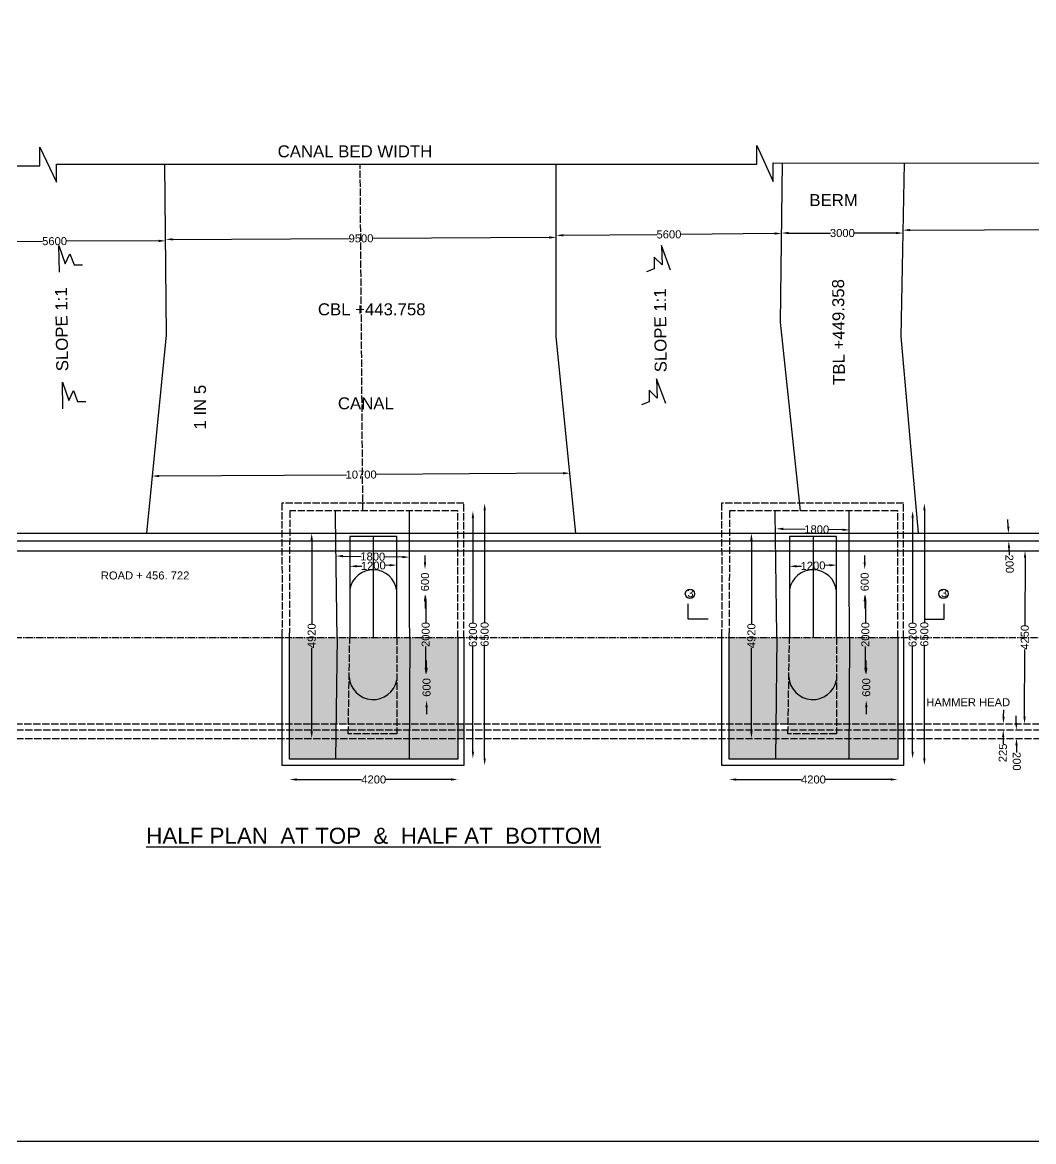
# Model space of a CAD drawing. Header units: millimetres. Extents: x 1522 to 79966, y 2569 to 58520.
# Drawn here: x 27419 to 52698, y 2569 to 30544 of the extents above; entities that cross this region are included whole.
import ezdxf

# ---------------------------------------------------------------- set-up
doc = ezdxf.new("R2010")
doc.units = ezdxf.units.MM
doc.header["$MEASUREMENT"] = 0
doc.linetypes.add('ACAD_ISO02W100', pattern=[15, 12, -3])
doc.linetypes.add('ACAD_ISO10W100', pattern=[18, 12, -3, 0, -3])
for name, color, linetype in [('DIMENSION', 7, 'Continuous'), ('DRAWING', 7, 'Continuous'), ('TEXT', 7, 'Continuous')]:
    doc.layers.add(name, color=color, linetype=linetype)
doc.styles.get("Standard").update_dxf_attribs({"font": 'arial.ttf'})
doc.dimstyles.get("Standard").update_dxf_attribs({"dimtxt": 200, "dimasz": 175, "dimexe": 0.18, "dimexo": 0.0625, "dimgap": 0.09, "dimtad": 0, "dimdec": 0, "dimzin": 0, "dimdsep": 46, "dimtxsty": 'Standard', "dimcen": 0.09, "dimse1": 1, "dimse2": 1, "dimadec": 0, "dimazin": 0, "dimtfac": 1, "dimtdec": 0, "dimtofl": 0, "dimtmove": 0, "dimatfit": 3, "dimfxl": 1, "dimtolj": 1, "dimtzin": 0, "dimarcsym": 0})

# ---------------------------------------------------------------- blocks, each defined once
blk = doc.blocks.new('*D17')
at = {"layer": 'Defpoints', "color": 0, "transparency": 16777216}
for p in [(34097, 12132), (38307, 12132), (34097, 11619)]:
    blk.add_point(p, dxfattribs=at)
at = {"layer": 'DIMENSION', "color": 0, "lineweight": -2, "transparency": 16777216}
for p, q in [((34272, 11619), (35900, 11619)), ((38132, 11619), (36505, 11619))]:
    blk.add_line(p, q, dxfattribs=at)
at = {"layer": 'DIMENSION', "color": 0, "transparency": 16777216}
for points in [[(34272, 11649), (34272, 11590), (34097, 11619)], [(38132, 11649), (38132, 11590), (38307, 11619)]]:
    blk.add_solid(points, dxfattribs=at)
at = {"layer": 'DIMENSION', "color": 0, "transparency": 16777216, "insert": (36202, 11619), "char_height": 200, "attachment_point": 5}
blk.add_mtext('\\A1;4200', dxfattribs=at)
blk = doc.blocks.new('*D18')
at = {"layer": 'Defpoints', "color": 0, "transparency": 16777216}
for p in [(38451, 18334), (38451, 12143), (38681, 12143)]:
    blk.add_point(p, dxfattribs=at)
at = {"layer": 'DIMENSION', "color": 0, "lineweight": -2, "transparency": 16777216}
for p, q in [((38681, 18159), (38681, 15538)), ((38681, 12318), (38681, 14940))]:
    blk.add_line(p, q, dxfattribs=at)
at = {"layer": 'DIMENSION', "color": 0, "transparency": 16777216}
for points in [[(38652, 18159), (38710, 18159), (38681, 18334)], [(38652, 12318), (38710, 12318), (38681, 12143)]]:
    blk.add_solid(points, dxfattribs=at)
at = {"layer": 'DIMENSION', "color": 0, "transparency": 16777216, "insert": (38681, 15239), "char_height": 200, "attachment_point": 5, "rotation": 90}
blk.add_mtext('\\A1;6200', dxfattribs=at)
blk = doc.blocks.new('*D19')
at = {"layer": 'Defpoints', "color": 0, "transparency": 16777216}
for p in [(38451, 18524), (38451, 11972), (38975, 11972)]:
    blk.add_point(p, dxfattribs=at)
at = {"layer": 'DIMENSION', "color": 0, "lineweight": -2, "transparency": 16777216}
for p, q in [((38975, 18349), (38975, 15547)), ((38975, 12147), (38975, 14949))]:
    blk.add_line(p, q, dxfattribs=at)
at = {"layer": 'DIMENSION', "color": 0, "transparency": 16777216}
for points in [[(38946, 18349), (39004, 18349), (38975, 18524)], [(38946, 12147), (39004, 12147), (38975, 11972)]]:
    blk.add_solid(points, dxfattribs=at)
at = {"layer": 'DIMENSION', "color": 0, "transparency": 16777216, "insert": (38975, 15248), "char_height": 200, "attachment_point": 5, "rotation": 90}
blk.add_mtext('\\A1;6500', dxfattribs=at)
blk = doc.blocks.new('*D11')
at = {"layer": 'Defpoints', "color": 0, "transparency": 16777216}
for p in [(37535, 14241), (37524, 13599), (37535, 13599)]:
    blk.add_point(p, dxfattribs=at)
at = {"layer": 'DIMENSION', "color": 0, "lineweight": -2, "transparency": 16777216}
for p, q in [((37524, 14416), (37524, 14591)), ((37524, 13424), (37524, 13249))]:
    blk.add_line(p, q, dxfattribs=at)
at = {"layer": 'DIMENSION', "color": 0, "transparency": 16777216}
for points in [[(37494, 14416), (37553, 14416), (37524, 14241)], [(37494, 13424), (37553, 13424), (37524, 13599)]]:
    blk.add_solid(points, dxfattribs=at)
at = {"layer": 'DIMENSION', "color": 0, "transparency": 16777216, "insert": (37524, 13920), "char_height": 200, "attachment_point": 5, "rotation": 90}
blk.add_mtext('\\A1;600', dxfattribs=at)
blk = doc.blocks.new('*D12')
at = {"layer": 'Defpoints', "color": 0, "transparency": 16777216}
for p in [(37501, 16247), (37524, 16247), (37524, 14241)]:
    blk.add_point(p, dxfattribs=at)
at = {"layer": 'DIMENSION', "color": 0, "lineweight": -2, "transparency": 16777216}
for p, q in [((37501, 16072), (37501, 15544)), ((37501, 14416), (37501, 14944))]:
    blk.add_line(p, q, dxfattribs=at)
at = {"layer": 'DIMENSION', "color": 0, "transparency": 16777216}
for points in [[(37472, 16072), (37530, 16072), (37501, 16247)], [(37472, 14416), (37530, 14416), (37501, 14241)]]:
    blk.add_solid(points, dxfattribs=at)
at = {"layer": 'DIMENSION', "color": 0, "transparency": 16777216, "insert": (37501, 15244), "char_height": 200, "attachment_point": 5, "rotation": 90}
blk.add_mtext('\\A1;2000', dxfattribs=at)
blk = doc.blocks.new('*D13')
at = {"layer": 'Defpoints', "color": 0, "transparency": 16777216}
for p in [(37484, 16870), (37501, 16870), (37501, 16247)]:
    blk.add_point(p, dxfattribs=at)
at = {"layer": 'DIMENSION', "color": 0, "lineweight": -2, "transparency": 16777216}
for p, q in [((37484, 17045), (37484, 17220)), ((37484, 16072), (37484, 15897))]:
    blk.add_line(p, q, dxfattribs=at)
at = {"layer": 'DIMENSION', "color": 0, "transparency": 16777216}
for points in [[(37455, 17045), (37513, 17045), (37484, 16870)], [(37455, 16072), (37513, 16072), (37484, 16247)]]:
    blk.add_solid(points, dxfattribs=at)
at = {"layer": 'DIMENSION', "color": 0, "transparency": 16777216, "insert": (37484, 16558), "char_height": 200, "attachment_point": 5, "rotation": 90}
blk.add_mtext('\\A1;600', dxfattribs=at)
blk = doc.blocks.new('*D14')
at = {"layer": 'Defpoints', "color": 0, "transparency": 16777216}
for p in [(35603, 16955), (35603, 16946), (36779, 16989)]:
    blk.add_point(p, dxfattribs=at)
at = {"layer": 'DIMENSION', "color": 0, "lineweight": -2, "transparency": 16777216}
for p, q in [((35778, 16951), (35902, 16955)), ((36604, 16975), (36480, 16971))]:
    blk.add_line(p, q, dxfattribs=at)
at = {"layer": 'DIMENSION', "color": 0, "transparency": 16777216}
for points in [[(35777, 16980), (35779, 16922), (35603, 16946)], [(36603, 17004), (36605, 16946), (36779, 16980)]]:
    blk.add_solid(points, dxfattribs=at)
at = {"layer": 'DIMENSION', "color": 0, "transparency": 16777216, "insert": (36191, 16963), "char_height": 200, "attachment_point": 5, "rotation": 1.6628}
blk.add_mtext('\\A1;1200', dxfattribs=at)
blk = doc.blocks.new('*D15')
at = {"layer": 'Defpoints', "color": 0, "transparency": 16777216}
for p in [(35260, 17205), (35260, 17205), (37096, 17177)]:
    blk.add_point(p, dxfattribs=at)
at = {"layer": 'DIMENSION', "color": 0, "lineweight": -2, "transparency": 16777216}
for p, q in [((35435, 17203), (35889, 17196)), ((36921, 17180), (36467, 17187))]:
    blk.add_line(p, q, dxfattribs=at)
at = {"layer": 'DIMENSION', "color": 0, "transparency": 16777216}
for points in [[(35435, 17232), (35434, 17173), (35260, 17205)], [(36921, 17209), (36920, 17151), (37096, 17177)]]:
    blk.add_solid(points, dxfattribs=at)
at = {"layer": 'DIMENSION', "color": 0, "transparency": 16777216, "insert": (36178, 17191), "char_height": 200, "attachment_point": 5, "rotation": 359.1208}
blk.add_mtext('\\A1;1800', dxfattribs=at)
blk = doc.blocks.new('*D16')
at = {"layer": 'Defpoints', "color": 0, "transparency": 16777216}
for p in [(34835, 17776), (34652, 12648), (34835, 12648)]:
    blk.add_point(p, dxfattribs=at)
at = {"layer": 'DIMENSION', "color": 0, "lineweight": -2, "transparency": 16777216}
for p, q in [((34652, 17601), (34652, 15514)), ((34652, 12823), (34652, 14909))]:
    blk.add_line(p, q, dxfattribs=at)
at = {"layer": 'DIMENSION', "color": 0, "transparency": 16777216}
for points in [[(34622, 17601), (34681, 17601), (34652, 17776)], [(34622, 12823), (34681, 12823), (34652, 12648)]]:
    blk.add_solid(points, dxfattribs=at)
at = {"layer": 'DIMENSION', "color": 0, "transparency": 16777216, "insert": (34652, 15212), "char_height": 200, "attachment_point": 5, "rotation": 90}
blk.add_mtext('\\A1;4920', dxfattribs=at)
blk = doc.blocks.new('*D28')
at = {"layer": 'Defpoints', "color": 0, "transparency": 16777216}
for p in [(45089, 12132), (49299, 12132), (45089, 11619)]:
    blk.add_point(p, dxfattribs=at)
at = {"layer": 'DIMENSION', "color": 0, "lineweight": -2, "transparency": 16777216}
for p, q in [((45264, 11619), (46892, 11619)), ((49124, 11619), (47497, 11619))]:
    blk.add_line(p, q, dxfattribs=at)
at = {"layer": 'DIMENSION', "color": 0, "transparency": 16777216}
for points in [[(45264, 11649), (45264, 11590), (45089, 11619)], [(49124, 11649), (49124, 11590), (49299, 11619)]]:
    blk.add_solid(points, dxfattribs=at)
at = {"layer": 'DIMENSION', "color": 0, "transparency": 16777216, "insert": (47194, 11619), "char_height": 200, "attachment_point": 5}
blk.add_mtext('\\A1;4200', dxfattribs=at)
blk = doc.blocks.new('*D24')
at = {"layer": 'Defpoints', "color": 0, "transparency": 16777216}
for p in [(49443, 18334), (49443, 12143), (49673, 12143)]:
    blk.add_point(p, dxfattribs=at)
at = {"layer": 'DIMENSION', "color": 0, "lineweight": -2, "transparency": 16777216}
for p, q in [((49673, 18159), (49673, 15538)), ((49673, 12318), (49673, 14940))]:
    blk.add_line(p, q, dxfattribs=at)
at = {"layer": 'DIMENSION', "color": 0, "transparency": 16777216}
for points in [[(49644, 18159), (49702, 18159), (49673, 18334)], [(49644, 12318), (49702, 12318), (49673, 12143)]]:
    blk.add_solid(points, dxfattribs=at)
at = {"layer": 'DIMENSION', "color": 0, "transparency": 16777216, "insert": (49673, 15239), "char_height": 200, "attachment_point": 5, "rotation": 90}
blk.add_mtext('\\A1;6200', dxfattribs=at)
blk = doc.blocks.new('*D25')
at = {"layer": 'Defpoints', "color": 0, "transparency": 16777216}
for p in [(49443, 18524), (49443, 11972), (49967, 11972)]:
    blk.add_point(p, dxfattribs=at)
at = {"layer": 'DIMENSION', "color": 0, "lineweight": -2, "transparency": 16777216}
for p, q in [((49967, 18349), (49967, 15547)), ((49967, 12147), (49967, 14949))]:
    blk.add_line(p, q, dxfattribs=at)
at = {"layer": 'DIMENSION', "color": 0, "transparency": 16777216}
for points in [[(49938, 18349), (49996, 18349), (49967, 18524)], [(49938, 12147), (49996, 12147), (49967, 11972)]]:
    blk.add_solid(points, dxfattribs=at)
at = {"layer": 'DIMENSION', "color": 0, "transparency": 16777216, "insert": (49967, 15248), "char_height": 200, "attachment_point": 5, "rotation": 90}
blk.add_mtext('\\A1;6500', dxfattribs=at)
blk = doc.blocks.new('*D20')
at = {"layer": 'Defpoints', "color": 0, "transparency": 16777216}
for p in [(48527, 14241), (48515, 13599), (48527, 13599)]:
    blk.add_point(p, dxfattribs=at)
at = {"layer": 'DIMENSION', "color": 0, "lineweight": -2, "transparency": 16777216}
for p, q in [((48515, 14416), (48515, 14591)), ((48515, 13424), (48515, 13249))]:
    blk.add_line(p, q, dxfattribs=at)
at = {"layer": 'DIMENSION', "color": 0, "transparency": 16777216}
for points in [[(48486, 14416), (48545, 14416), (48515, 14241)], [(48486, 13424), (48545, 13424), (48515, 13599)]]:
    blk.add_solid(points, dxfattribs=at)
at = {"layer": 'DIMENSION', "color": 0, "transparency": 16777216, "insert": (48515, 13920), "char_height": 200, "attachment_point": 5, "rotation": 90}
blk.add_mtext('\\A1;600', dxfattribs=at)
blk = doc.blocks.new('*D21')
at = {"layer": 'Defpoints', "color": 0, "transparency": 16777216}
for p in [(48493, 16247), (48515, 16247), (48515, 14241)]:
    blk.add_point(p, dxfattribs=at)
at = {"layer": 'DIMENSION', "color": 0, "lineweight": -2, "transparency": 16777216}
for p, q in [((48493, 16072), (48493, 15544)), ((48493, 14416), (48493, 14944))]:
    blk.add_line(p, q, dxfattribs=at)
at = {"layer": 'DIMENSION', "color": 0, "transparency": 16777216}
for points in [[(48464, 16072), (48522, 16072), (48493, 16247)], [(48464, 14416), (48522, 14416), (48493, 14241)]]:
    blk.add_solid(points, dxfattribs=at)
at = {"layer": 'DIMENSION', "color": 0, "transparency": 16777216, "insert": (48493, 15244), "char_height": 200, "attachment_point": 5, "rotation": 90}
blk.add_mtext('\\A1;2000', dxfattribs=at)
blk = doc.blocks.new('*D22')
at = {"layer": 'Defpoints', "color": 0, "transparency": 16777216}
for p in [(48476, 16870), (48493, 16870), (48493, 16247)]:
    blk.add_point(p, dxfattribs=at)
at = {"layer": 'DIMENSION', "color": 0, "lineweight": -2, "transparency": 16777216}
for p, q in [((48476, 17045), (48476, 17220)), ((48476, 16072), (48476, 15897))]:
    blk.add_line(p, q, dxfattribs=at)
at = {"layer": 'DIMENSION', "color": 0, "transparency": 16777216}
for points in [[(48447, 17045), (48505, 17045), (48476, 16870)], [(48447, 16072), (48505, 16072), (48476, 16247)]]:
    blk.add_solid(points, dxfattribs=at)
at = {"layer": 'DIMENSION', "color": 0, "transparency": 16777216, "insert": (48476, 16558), "char_height": 200, "attachment_point": 5, "rotation": 90}
blk.add_mtext('\\A1;600', dxfattribs=at)
blk = doc.blocks.new('*D26')
at = {"layer": 'Defpoints', "color": 0, "transparency": 16777216}
for p in [(46595, 16955), (46595, 16946), (47771, 16989)]:
    blk.add_point(p, dxfattribs=at)
at = {"layer": 'DIMENSION', "color": 0, "lineweight": -2, "transparency": 16777216}
for p, q in [((46770, 16951), (46894, 16955)), ((47596, 16975), (47472, 16971))]:
    blk.add_line(p, q, dxfattribs=at)
at = {"layer": 'DIMENSION', "color": 0, "transparency": 16777216}
for points in [[(46769, 16980), (46771, 16922), (46595, 16946)], [(47595, 17004), (47597, 16946), (47771, 16980)]]:
    blk.add_solid(points, dxfattribs=at)
at = {"layer": 'DIMENSION', "color": 0, "transparency": 16777216, "insert": (47183, 16963), "char_height": 200, "attachment_point": 5, "rotation": 1.6628}
blk.add_mtext('\\A1;1200', dxfattribs=at)
blk = doc.blocks.new('*D27')
at = {"layer": 'Defpoints', "color": 0, "transparency": 16777216}
for p in [(46262, 17887), (46252, 17205), (48088, 17177)]:
    blk.add_point(p, dxfattribs=at)
at = {"layer": 'DIMENSION', "color": 0, "lineweight": -2, "transparency": 16777216}
for p, q in [((46437, 17884), (46987, 17875)), ((47923, 17861), (47565, 17867))]:
    blk.add_line(p, q, dxfattribs=at)
at = {"layer": 'DIMENSION', "color": 0, "transparency": 16777216}
for points in [[(46438, 17913), (46437, 17855), (46262, 17887)], [(47924, 17890), (47923, 17832), (48098, 17858)]]:
    blk.add_solid(points, dxfattribs=at)
at = {"layer": 'DIMENSION', "color": 0, "transparency": 16777216, "insert": (47276, 17871), "char_height": 200, "attachment_point": 5, "rotation": 359.1208}
blk.add_mtext('\\A1;1800', dxfattribs=at)
blk = doc.blocks.new('*D23')
at = {"layer": 'Defpoints', "color": 0, "transparency": 16777216}
for p in [(45827, 17776), (45644, 12648), (45827, 12648)]:
    blk.add_point(p, dxfattribs=at)
at = {"layer": 'DIMENSION', "color": 0, "lineweight": -2, "transparency": 16777216}
for p, q in [((45644, 17601), (45644, 15514)), ((45644, 12823), (45644, 14909))]:
    blk.add_line(p, q, dxfattribs=at)
at = {"layer": 'DIMENSION', "color": 0, "transparency": 16777216}
for points in [[(45614, 17601), (45673, 17601), (45644, 17776)], [(45614, 12823), (45673, 12823), (45644, 12648)]]:
    blk.add_solid(points, dxfattribs=at)
at = {"layer": 'DIMENSION', "color": 0, "transparency": 16777216, "insert": (45644, 15212), "char_height": 200, "attachment_point": 5, "rotation": 90}
blk.add_mtext('\\A1;4920', dxfattribs=at)
blk = doc.blocks.new('*D49')
at = {"layer": 'Defpoints', "color": 0, "transparency": 16777216}
for p in [(30664, 19111), (41111, 19276), (41112, 19182)]:
    blk.add_point(p, dxfattribs=at)
at = {"layer": 'DIMENSION', "color": 0, "lineweight": -2, "transparency": 16777216}
for p, q in [((30838, 19206), (35520, 19238)), ((40936, 19275), (36254, 19243))]:
    blk.add_line(p, q, dxfattribs=at)
at = {"layer": 'DIMENSION', "color": 0, "transparency": 16777216}
for points in [[(40936, 19304), (40936, 19245), (41111, 19276)], [(30838, 19235), (30838, 19177), (30663, 19205)]]:
    blk.add_solid(points, dxfattribs=at)
at = {"layer": 'DIMENSION', "color": 0, "transparency": 16777216, "insert": (35887, 19240), "char_height": 200, "attachment_point": 5, "rotation": 0.3869}
blk.add_mtext('\\A1;10700', dxfattribs=at)
blk = doc.blocks.new('*D52')
at = {"layer": 'Defpoints', "color": 0, "transparency": 16777216}
for p in [(25445, 24993), (31002, 25083), (31003, 25009)]:
    blk.add_point(p, dxfattribs=at)
at = {"layer": 'DIMENSION', "color": 0, "lineweight": -2, "transparency": 16777216}
for p, q in [((25620, 25068), (27925, 25074)), ((30827, 25082), (28522, 25076))]:
    blk.add_line(p, q, dxfattribs=at)
at = {"layer": 'DIMENSION', "color": 0, "transparency": 16777216}
for points in [[(25620, 25097), (25620, 25039), (25445, 25067)], [(30827, 25112), (30827, 25053), (31002, 25083)]]:
    blk.add_solid(points, dxfattribs=at)
at = {"layer": 'DIMENSION', "color": 0, "transparency": 16777216, "insert": (28224, 25075), "char_height": 200, "attachment_point": 5, "rotation": 0.1615}
blk.add_mtext('\\A1;5600', dxfattribs=at)
blk = doc.blocks.new('*D53')
at = {"layer": 'Defpoints', "color": 0, "transparency": 16777216}
for p in [(31002, 25083), (40765, 25169), (40766, 25132)]:
    blk.add_point(p, dxfattribs=at)
at = {"layer": 'DIMENSION', "color": 0, "lineweight": -2, "transparency": 16777216}
for p, q in [((31177, 25121), (35585, 25143)), ((40590, 25168), (36182, 25146))]:
    blk.add_line(p, q, dxfattribs=at)
at = {"layer": 'DIMENSION', "color": 0, "transparency": 16777216}
for points in [[(40590, 25197), (40590, 25139), (40765, 25169)], [(31177, 25151), (31177, 25092), (31002, 25121)]]:
    blk.add_solid(points, dxfattribs=at)
at = {"layer": 'DIMENSION', "color": 0, "transparency": 16777216, "insert": (35884, 25145), "char_height": 200, "attachment_point": 5, "rotation": 0.2847}
blk.add_mtext('\\A1;9500', dxfattribs=at)
blk = doc.blocks.new('*D54')
at = {"layer": 'Defpoints', "color": 0, "transparency": 16777216}
for p in [(46399, 25268), (46399, 25216), (40765, 25169)]:
    blk.add_point(p, dxfattribs=at)
at = {"layer": 'DIMENSION', "color": 0, "lineweight": -2, "transparency": 16777216}
for p, q in [((40940, 25222), (43283, 25241)), ((46224, 25266), (43880, 25246))]:
    blk.add_line(p, q, dxfattribs=at)
at = {"layer": 'DIMENSION', "color": 0, "transparency": 16777216}
for points in [[(40940, 25251), (40940, 25193), (40765, 25220)], [(46224, 25295), (46224, 25237), (46399, 25268)]]:
    blk.add_solid(points, dxfattribs=at)
at = {"layer": 'DIMENSION', "color": 0, "transparency": 16777216, "insert": (43582, 25244), "char_height": 200, "attachment_point": 5, "rotation": 0.4814}
blk.add_mtext('\\A1;5600', dxfattribs=at)
blk = doc.blocks.new('*D55')
at = {"layer": 'Defpoints', "color": 0, "transparency": 16777216}
for p in [(46399, 25268), (49435, 25278), (49435, 25267)]:
    blk.add_point(p, dxfattribs=at)
at = {"layer": 'DIMENSION', "color": 0, "lineweight": -2, "transparency": 16777216}
for p, q in [((46574, 25279), (47619, 25278)), ((49260, 25278), (48215, 25278))]:
    blk.add_line(p, q, dxfattribs=at)
at = {"layer": 'DIMENSION', "color": 0, "transparency": 16777216}
for points in [[(46574, 25308), (46574, 25249), (46399, 25279)], [(49260, 25307), (49260, 25249), (49435, 25278)]]:
    blk.add_solid(points, dxfattribs=at)
at = {"layer": 'DIMENSION', "color": 0, "transparency": 16777216, "insert": (47917, 25278), "char_height": 200, "attachment_point": 5, "rotation": 359.988}
blk.add_mtext('\\A1;3000', dxfattribs=at)
blk = doc.blocks.new('*D56')
at = {"layer": 'Defpoints', "color": 0, "transparency": 16777216}
for p in [(49435, 25278), (60507, 25402), (60507, 25328)]:
    blk.add_point(p, dxfattribs=at)
at = {"layer": 'DIMENSION', "color": 0, "lineweight": -2, "transparency": 16777216}
for p, q in [((49610, 25353), (54604, 25375)), ((60332, 25401), (55338, 25378))]:
    blk.add_line(p, q, dxfattribs=at)
at = {"layer": 'DIMENSION', "color": 0, "transparency": 16777216}
for points in [[(49610, 25382), (49610, 25323), (49435, 25352)], [(60332, 25430), (60332, 25372), (60507, 25402)]]:
    blk.add_solid(points, dxfattribs=at)
at = {"layer": 'DIMENSION', "color": 0, "transparency": 16777216, "insert": (54971, 25377), "char_height": 200, "attachment_point": 5, "rotation": 0.2577}
blk.add_mtext('\\A1;11046', dxfattribs=at)
blk = doc.blocks.new('*D57')
at = {"layer": 'Defpoints', "color": 0, "transparency": 16777216}
for p in [(52283, 17776), (52076, 17580), (52290, 17587)]:
    blk.add_point(p, dxfattribs=at)
at = {"layer": 'DIMENSION', "color": 0, "lineweight": -2, "transparency": 16777216}
for p, q in [((52063, 17943), (52057, 18118)), ((52082, 17405), (52088, 17230))]:
    blk.add_line(p, q, dxfattribs=at)
at = {"layer": 'DIMENSION', "color": 0, "transparency": 16777216}
for points in [[(52093, 17944), (52034, 17942), (52069, 17768)], [(52111, 17406), (52053, 17404), (52076, 17580)]]:
    blk.add_solid(points, dxfattribs=at)
at = {"layer": 'DIMENSION', "color": 0, "transparency": 16777216, "insert": (52096, 17008), "char_height": 200, "attachment_point": 5, "rotation": 271.974}
blk.add_mtext('\\A1;200', dxfattribs=at)
blk = doc.blocks.new('*D59')
at = {"layer": 'Defpoints', "color": 0, "transparency": 16777216}
for p in [(52331, 17338), (52317, 13013), (52470, 13012)]:
    blk.add_point(p, dxfattribs=at)
at = {"layer": 'DIMENSION', "color": 0, "lineweight": -2, "transparency": 16777216}
for p, q in [((52484, 17163), (52478, 15477)), ((52471, 13187), (52476, 14873))]:
    blk.add_line(p, q, dxfattribs=at)
at = {"layer": 'DIMENSION', "color": 0, "transparency": 16777216}
for points in [[(52454, 17163), (52513, 17163), (52484, 17338)], [(52442, 13188), (52500, 13187), (52470, 13012)]]:
    blk.add_solid(points, dxfattribs=at)
at = {"layer": 'DIMENSION', "color": 0, "transparency": 16777216, "insert": (52477, 15175), "char_height": 200, "attachment_point": 5, "rotation": 89.8145}
blk.add_mtext('\\A1;4250', dxfattribs=at)
blk = doc.blocks.new('*D60')
at = {"layer": 'Defpoints', "color": 0, "transparency": 16777216}
for p in [(52269, 12648), (52301, 12858), (52304, 12648)]:
    blk.add_point(p, dxfattribs=at)
at = {"layer": 'DIMENSION', "color": 0, "lineweight": -2, "transparency": 16777216}
for p, q in [((52264, 13033), (52262, 13208)), ((52271, 12473), (52273, 12298))]:
    blk.add_line(p, q, dxfattribs=at)
at = {"layer": 'DIMENSION', "color": 0, "transparency": 16777216}
for points in [[(52293, 13033), (52235, 13033), (52266, 12858)], [(52300, 12473), (52241, 12472), (52269, 12648)]]:
    blk.add_solid(points, dxfattribs=at)
at = {"layer": 'DIMENSION', "color": 0, "transparency": 16777216, "insert": (52275, 12075), "char_height": 200, "attachment_point": 5, "rotation": 270.6816}
blk.add_mtext('\\A1;200', dxfattribs=at)
blk = doc.blocks.new('*D61')
at = {"layer": 'Defpoints', "color": 0, "transparency": 16777216}
for p in [(51943, 13013), (51951, 13013), (51948, 12858)]:
    blk.add_point(p, dxfattribs=at)
at = {"layer": 'DIMENSION', "color": 0, "lineweight": -2, "transparency": 16777216}
for p, q in [((51946, 13188), (51950, 13363)), ((51936, 12684), (51933, 12509))]:
    blk.add_line(p, q, dxfattribs=at)
at = {"layer": 'DIMENSION', "color": 0, "transparency": 16777216}
for points in [[(51917, 13189), (51975, 13188), (51943, 13013)], [(51907, 12684), (51966, 12683), (51940, 12858)]]:
    blk.add_solid(points, dxfattribs=at)
at = {"layer": 'DIMENSION', "color": 0, "transparency": 16777216, "insert": (51929, 12285), "char_height": 200, "attachment_point": 5, "rotation": 88.8884}
blk.add_mtext('\\A1;225', dxfattribs=at)

msp = doc.modelspace()

# ---------------------------------------------------------------- hatches: boundary and pattern name
at = {"layer": 'DRAWING'}
h = msp.add_hatch(dxfattribs=at)
h.set_pattern_fill('AR-CONC', color=256, scale=25)
h.set_pattern_definition([(50, (0, 0), (179.31505, -15.68803), [18.75, -206.25]), (355, (0, 0), (-34.68783, 188.04803), [15, -165]), (100.4514, (14.94, -1.3), (144.62735, 172.3599), [15.93505, -175.28553]), (46.1842, (0, 50), (266.81026, -41.37975), [28.125, -309.375]), (96.6356, (22.23, 46.55), (233.6657, 243.5295), [23.9026, -262.9282]), (351.1842, (0, 50), (233.6655, 243.5297), [22.5, -247.5]), (21, (25, 37.5), (149.22676, -100.65472), [18.75, -206.25]), (326, (25, 37.5), (60.82883, 181.2875), [15, -165]), (71.4514, (37.44, 29.11), (210.05566, 80.63262), [15.93505, -175.28553]), (37.5, (0, 0), (3.039964, 83.223463), [0, -163, 0, -167.5, 0, -165.625]), (7.5, (0, 0), (65.76738, 98.60293), [0, -95.5, 0, -159.25, 0, -63.125]), (327.5, (-55.75, 0), (133.45561, -5.63872), [0, -62.5, 0, -195, 0, -258.75]), (317.5, (-80.75, 0), (145.79654, 25.02625), [0, -81.25, 0, -129.5, 0, -183.75])])
h.paths.add_polyline_path([(11905.9, 15168.1), (11475.1, 15168.1), (11501.2, 13955.3), (9965.1, 13955.3), (9969.5, 13564.6), (11905.9, 13564.6)], flags=17)
h.paths.add_polyline_path([(13035.7, 15168.1), (11905.9, 15168.1), (11905.9, 13564.6), (9545.3, 13564.6), (9545.3, 13012.9), (13035.7, 13012.9)])
h.paths.add_polyline_path([(13374.2, 15168.1), (13035.7, 15168.1), (13035.7, 13012.9), (13374.2, 13012.9)])
h.paths.add_polyline_path([(13991.5, 15168.1), (13374.2, 15168.1), (13374.2, 13012.9), (13991.5, 13012.9)])
h.paths.add_polyline_path([(15075.8, 15168.1), (13991.5, 15168.1), (13991.5, 13012.9), (15075.8, 13012.9)])
h.paths.add_polyline_path([(15521, 15168.1), (15075.8, 15168.1), (15075.8, 13012.9), (15521, 13012.9)])
h.paths.add_polyline_path([(15521, 13012.9), (15075.8, 13012.9), (15075.8, 12858.3), (15521, 12858.3)])
h.paths.add_polyline_path([(15521, 12858.3), (15075.8, 12858.3), (15075.8, 12648.2), (15521, 12648.2)])
h.paths.add_polyline_path([(15521, 12648.2), (15075.8, 12648.2), (15075.8, 12581.1), (9545.3, 12581.1), (9545.3, 13012.9), (9086.6, 13012.9), (9086.6, 12163.5), (15521, 12163.5)])
h.paths.add_polyline_path([(15075.8, 12858.3), (13991.5, 12858.3), (13991.5, 12648.2), (15075.8, 12648.2)], flags=17)
h.paths.add_polyline_path([(15075.8, 13012.9), (13991.5, 13012.9), (13991.5, 12858.3), (15075.8, 12858.3)], flags=17)
h.paths.add_polyline_path([(13991.5, 13012.9), (13374.2, 13012.9), (13374.2, 12581.1), (13991.5, 12581.1)], flags=17)
h.paths.add_polyline_path([(13374.2, 13012.9), (13035.7, 13012.9), (13035.7, 12581.1), (13374.2, 12581.1)], flags=17)
h.paths.add_polyline_path([(9545.3, 13564.6), (9545.3, 13955.3), (9086.6, 13955.3), (9086.6, 13012.9), (9545.3, 13012.9)])
h.paths.add_polyline_path([(9965.1, 13955.3), (9545.3, 13955.3), (9545.3, 13564.6), (9969.5, 13564.6)], flags=17)
h.paths.add_polyline_path([(12030.9, 14894), (12573.2, 14894.9), (12573.7, 14590.7), (12031.4, 14589.8)], flags=24)
h.paths.add_polyline_path([(12131.9, 15182.1), (12809.6, 15182.1), (12809.6, 14877.9), (12131.9, 14877.9)], flags=9)
h.paths.add_polyline_path([(9984.9, 12710.7), (9991.9, 13410.7), (10296.1, 13407.6), (10289.1, 12707.7)], flags=9)
h.paths.add_polyline_path([(10573.4, 12734), (10573.4, 13411.7), (10877.7, 13411.7), (10877.7, 12734)], flags=9)
h.paths.add_polyline_path([(13180.6, 15043.6), (13858.1, 15024.4), (13849.5, 14720.3), (13172, 14739.5)], flags=9)
h.paths.add_polyline_path([(14198, 15015.3), (14875.6, 15004.4), (14870.7, 14700.2), (14193.1, 14711.1)], flags=24)
h.paths.add_polyline_path([(15030.1, 15028.4), (15572.3, 15019.8), (15567.5, 14715.6), (15025.3, 14724.2)], flags=9)
h.paths.add_polyline_path([(16230.3, 14863.9), (16232, 15560.5), (16536.2, 15559.7), (16534.5, 14863.2)], flags=9)
h.paths.add_polyline_path([(19926.4, 15527.2), (19932.5, 14822.6), (19628.3, 14820), (19622.2, 15524.6)], flags=9)
h.paths.add_polyline_path([(63762.5, 14577), (65526, 14577), (65526, 14882.1), (63762.5, 14882.1)], flags=9)
h.paths.add_polyline_path([(49965, 13399.7), (52160.7, 13399.7), (52160.7, 13699.9), (49965, 13699.9)], flags=9)
h = msp.add_hatch(dxfattribs=at)
h.set_pattern_fill('AR-CONC', color=256, scale=25)
h.set_pattern_definition([(50, (507, 0), (179.31505, -15.68803), [18.75, -206.25]), (355, (507, 0), (-34.6878, 188.048), [15, -165]), (100.45144, (521.94, -1.3), (144.6272, 172.36), [15.93505, -175.2855]), (46.1842, (507, 50), (266.8103, -41.3798), [28.125, -309.375]), (96.6356, (529.23, 46.55), (233.6655, 243.5297), [23.9026, -262.9284]), (351.1842, (507, 50), (233.6655, 243.5297), [22.5, -247.5]), (21, (532, 37.5), (149.22676, -100.6547), [18.75, -206.25]), (326, (532, 37.5), (60.8288, 181.2875), [15, -165]), (71.45144, (544.44, 29.11), (210.0556, 80.6328), [15.93505, -175.2855]), (37.5, (507, 0), (3.03996, 83.22346), [0, -163, 0, -167.5, 0, -165.625]), (7.5, (507, 0), (65.76738, 98.60293), [0, -95.5, 0, -159.25, 0, -63.125]), (327.5, (451.25, 0), (133.45561, -5.63872), [0, -62.5, 0, -195, 0, -258.75]), (317.5, (426.25, 0), (145.79654, 25.02625), [0, -81.25, 0, -129.5, 0, -183.75])])
h.paths.add_polyline_path([(34097.2, 15168.1), (35287.5, 15168.1), (35260.6, 13012.9), (34097.2, 13012.9)])
h.paths.add_polyline_path([(35287.5, 15168.1), (35603.1, 15168.1), (35569.6, 13012.9), (35260.6, 13012.9)])
h.paths.add_polyline_path([(35603.1, 15168.1), (36778.8, 15168.1), (36778.8, 14100.6, -0.8773499), (35587.7, 14181.8)])
h.paths.add_polyline_path([(35587.7, 14181.8, 0.8773499), (36778.8, 14100.6), (36778.8, 13012.9), (35569.6, 13012.9)])
h.paths.add_polyline_path([(36778.8, 15168.1), (37101, 15168.1), (37090.2, 13012.9), (36778.8, 13012.9)])
h.paths.add_polyline_path([(37101, 15168.1), (38307.3, 15168.1), (38307.3, 13012.9), (37090.2, 13012.9)])
h.paths.add_polyline_path([(37088.4, 12648.2), (38307.3, 12648.2), (38307.3, 12131.8), (37085.8, 12131.8)])
h.paths.add_polyline_path([(35256, 12648.2), (37088.4, 12648.2), (37085.8, 12131.8), (35249.6, 12131.8)])
h.paths.add_polyline_path([(34097.2, 12648.2), (35256, 12648.2), (35249.6, 12131.8), (34097.2, 12131.8)])
h.paths.add_polyline_path([(34097.2, 12858.3), (35258.7, 12858.3), (35256, 12648.2), (34097.2, 12648.2)])
h.paths.add_polyline_path([(34097.2, 13012.9), (35260.6, 13012.9), (35258.7, 12858.3), (34097.2, 12858.3)])
h.paths.add_polyline_path([(35569.6, 13012.9), (36778.8, 13012.9), (36778.8, 12858.3), (35567.2, 12858.3)])
h.paths.add_polyline_path([(35567.2, 12858.3), (36778.8, 12858.3), (36778.8, 12763.9), (35565.7, 12763.9)], flags=17)
h.paths.add_polyline_path([(35258.7, 12858.3), (35567.2, 12858.3), (35565.7, 12763.9), (36778.8, 12763.9), (36778.8, 12858.3), (37089.5, 12858.3), (37088.4, 12648.2), (35256, 12648.2)])
h.paths.add_polyline_path([(37089.5, 12858.3), (38307.3, 12858.3), (38307.3, 12648.2), (37088.4, 12648.2)])
h.paths.add_polyline_path([(37090.2, 13012.9), (38307.3, 13012.9), (38307.3, 12858.3), (37089.5, 12858.3)])
h.paths.add_polyline_path([(36778.8, 13012.9), (37090.2, 13012.9), (37089.5, 12858.3), (36778.8, 12858.3)])
h.paths.add_polyline_path([(38307.3, 12858.3), (38451.1, 12858.3), (38451.1, 12648.2), (38307.3, 12648.2)])
h.paths.add_polyline_path([(38307.3, 13012.9), (38451.1, 13012.9), (38451.1, 12858.3), (38307.3, 12858.3)])
h = msp.add_hatch(dxfattribs=at)
h.set_pattern_fill('AR-CONC', color=256, scale=25)
h.set_pattern_definition([(50, (11498.97, 0), (179.31505, -15.68803), [18.75, -206.25]), (355, (11498.97, 0), (-34.6878, 188.048), [15, -165]), (100.45144, (11513.91, -1.3), (144.6272, 172.36), [15.93505, -175.2855]), (46.1842, (11498.97, 50), (266.8103, -41.3798), [28.125, -309.375]), (96.6356, (11521.2, 46.55), (233.6655, 243.5297), [23.9026, -262.9284]), (351.1842, (11498.97, 50), (233.6655, 243.5297), [22.5, -247.5]), (21, (11523.97, 37.5), (149.22676, -100.6547), [18.75, -206.25]), (326, (11523.97, 37.5), (60.8288, 181.2875), [15, -165]), (71.45144, (11536.4, 29.11), (210.0556, 80.6328), [15.93505, -175.2855]), (37.5, (11498.97, 0), (3.03996, 83.22346), [0, -163, 0, -167.5, 0, -165.625]), (7.5, (11498.97, 0), (65.76738, 98.60293), [0, -95.5, 0, -159.25, 0, -63.125]), (327.5, (11443.22, 0), (133.45561, -5.63872), [0, -62.5, 0, -195, 0, -258.75]), (317.5, (11418.22, 0), (145.79654, 25.02625), [0, -81.25, 0, -129.5, 0, -183.75])])
h.paths.add_polyline_path([(45089.1, 15168.1), (46279.5, 15168.1), (46252.6, 13012.9), (45089.1, 13012.9)])
h.paths.add_polyline_path([(46279.5, 15168.1), (46595, 15168.1), (46561.5, 13012.9), (46252.6, 13012.9)])
h.paths.add_polyline_path([(46595, 15168.1), (47770.7, 15168.1), (47770.7, 14100.6, -0.8773499), (46579.7, 14181.8)])
h.paths.add_polyline_path([(46579.7, 14181.8, 0.8773499), (47770.7, 14100.6), (47770.7, 13012.9), (46561.5, 13012.9)])
h.paths.add_polyline_path([(47770.7, 15168.1), (48093, 15168.1), (48082.2, 13012.9), (47770.7, 13012.9)])
h.paths.add_polyline_path([(48093, 15168.1), (49299.3, 15168.1), (49299.3, 13012.9), (48082.2, 13012.9)])
h.paths.add_polyline_path([(48080.4, 12648.2), (49299.3, 12648.2), (49299.3, 12131.8), (48077.8, 12131.8)])
h.paths.add_polyline_path([(46248, 12648.2), (48080.4, 12648.2), (48077.8, 12131.8), (46241.5, 12131.8)])
h.paths.add_polyline_path([(45089.1, 12648.2), (46248, 12648.2), (46241.5, 12131.8), (45089.1, 12131.8)])
h.paths.add_polyline_path([(45089.1, 12858.3), (46250.6, 12858.3), (46248, 12648.2), (45089.1, 12648.2)])
h.paths.add_polyline_path([(45089.1, 13012.9), (46252.6, 13012.9), (46250.6, 12858.3), (45089.1, 12858.3)])
h.paths.add_polyline_path([(46561.5, 13012.9), (47770.7, 13012.9), (47770.7, 12858.3), (46559.1, 12858.3)])
h.paths.add_polyline_path([(46559.1, 12858.3), (47770.7, 12858.3), (47770.7, 12763.9), (46557.7, 12763.9)], flags=17)
h.paths.add_polyline_path([(46250.6, 12858.3), (46559.1, 12858.3), (46557.7, 12763.9), (47770.7, 12763.9), (47770.7, 12858.3), (48081.4, 12858.3), (48080.4, 12648.2), (46248, 12648.2)])
h.paths.add_polyline_path([(48081.4, 12858.3), (49299.3, 12858.3), (49299.3, 12648.2), (48080.4, 12648.2)])
h.paths.add_polyline_path([(48082.2, 13012.9), (49299.3, 13012.9), (49299.3, 12858.3), (48081.4, 12858.3)])
h.paths.add_polyline_path([(47770.7, 13012.9), (48082.2, 13012.9), (48081.4, 12858.3), (47770.7, 12858.3)])
h.paths.add_polyline_path([(49299.3, 12858.3), (49443.1, 12858.3), (49443.1, 12648.2), (49299.3, 12648.2)])
h.paths.add_polyline_path([(49299.3, 13012.9), (49443.1, 13012.9), (49443.1, 12858.3), (49299.3, 12858.3)])

# ---------------------------------------------------------------- linework, layer by layer
msp.add_lwpolyline([(79966.2, 2568.6), (1522.5, 2568.6), (1522.5, 58519.5), (79966.2, 58519.5)], close=True)
for points in [[(4414.5, 26926), (25247, 26926), (25548, 26926), (25548, 26573.5), (25916, 27471), (25943, 26959.5), (27856.5, 26959.5), (27856.5, 27426), (28269.5, 26546.5), (28269.5, 27004), (45779, 27004), (45779, 27470), (46183.5, 26564), (46183.5, 27030.5), (67920.5, 27021)], [(30530, 17775.5), (31025, 22727), (30980, 27004)], [(41250.5, 17775.5), (40765.5, 22686.5), (40765.5, 27004)], [(46874, 18337.7), (46372, 23054), (46422, 27030.4)], [(49821.5, 17775.5), (49386, 22690), (49469, 27029.1)], [(28343, 24302.5), (28333.5, 24964.5), (28489.5, 24507), (28606.5, 24760), (28713.5, 24487.5), (28918, 24487.5)], [(43623.3, 24347), (43393.1, 24967.7), (43412.9, 24484.7), (43212.4, 24678.4), (43211, 24385.7), (43020.3, 24311.8)], [(28430.5, 20885.5), (28421, 21547.5), (28577, 21090), (28694, 21343), (28801, 21070.5), (29005.5, 21070.5)], [(43500.3, 21017.5), (43270.1, 21638.2), (43289.9, 21155.2), (43089.4, 21348.9), (43088, 21056.2), (42897.3, 20982.3)], [(13991.5, 17775.5), (58336.3, 17775.5)], [(36778.8, 15168.1), (36778.8, 17695), (35603.1, 17695), (35603.1, 15168.1)], [(36190.9, 17695), (36190.9, 15168.1)], [(47770.7, 15168.1), (47770.7, 17695), (46595, 17695), (46595, 15168.1)], [(47182.9, 17695), (47182.9, 15168.1)], [(13991.5, 17586.9), (58334.7, 17586.9)], [(4740.8, 13012.9), (4740.8, 17338.1), (64788.9, 17338.1), (64788.9, 13012.9)], [(38451.1, 15168.1), (38451.1, 11972.2), (33913.4, 11972.2), (33913.4, 15363.7)], [(38307.3, 15168.1), (38307.3, 12131.8), (34097.2, 12131.8), (34097.2, 15283.9)], [(35287.5, 15168.1), (35249.6, 12131.8)], [(37101, 15168.1), (37085.8, 12131.8)], [(49443.1, 15168.1), (49443.1, 11972.2), (44905.4, 11972.2), (44905.4, 15363.7)], [(49299.3, 15168.1), (49299.3, 12131.8), (45089.1, 12131.8), (45089.1, 15283.9)], [(46279.5, 15168.1), (46241.5, 12131.8)], [(48093, 15168.1), (48077.8, 12131.8)]]:
    msp.add_lwpolyline(points, dxfattribs=at)
at = {"layer": 'DRAWING', "linetype": 'ACAD_ISO02W100', "ltscale": 15}
for points in [[(35930.5, 18337.7), (35863, 27004)], [(38451.1, 15168.1), (38451.1, 18524.4), (33904.5, 18524.4), (33913.4, 15363.7)], [(49443.1, 15168.1), (49443.1, 18524.4), (44896.5, 18524.4), (44905.4, 15363.7)], [(38307.3, 15168.1), (38307.3, 18337.7), (34101.9, 18337.7), (34097.2, 15283.9)], [(49299.3, 15168.1), (49299.3, 18337.7), (45093.8, 18337.7), (45089.1, 15283.9)], [(36778.8, 15168.1), (36778.8, 12763.9), (35565.7, 12763.9), (35603.1, 15168.1)], [(47770.7, 15168.1), (47770.7, 12763.9), (46557.7, 12763.9), (46595, 15168.1)], [(4740.8, 13012.9), (64788.9, 13012.9)], [(13991.5, 12858.3), (57594.2, 12858.3)], [(13991.5, 12648.2), (57629.9, 12648.2)]]:
    msp.add_lwpolyline(points, dxfattribs=at)
at = {"layer": 'DRAWING', "linetype": 'ACAD_ISO02W100'}
for points in [[(35287.5, 15168.1), (35244.3, 18337.7)], [(37101, 15168.1), (37092.9, 18337.7)], [(46279.5, 15168.1), (46236.2, 18337.7)], [(48093, 15168.1), (48084.9, 18337.7)]]:
    msp.add_lwpolyline(points, dxfattribs=at)
at = {"layer": 'DRAWING', "linetype": 'ACAD_ISO10W100', "ltscale": 15}
msp.add_lwpolyline([(2917.9, 15168.1), (67361.5, 15168.1)], dxfattribs=at)
at = {"layer": 'DRAWING'}
for centre, radius, start, end in [((36189.1, 16268), 594, 6.8777, 170.63145), ((47181.1, 16268), 594, 6.8777, 170.63145), ((36188.6, 14219.4), 602, 183.57753, 348.6259), ((47180.5, 14219.4), 602, 183.57753, 348.6259)]:
    msp.add_arc(centre, radius, start, end, dxfattribs=at)
at = {"layer": 'TEXT'}
for points in [[(44564.5, 15630.5), (44065, 15630.5), (44065, 16007.5)], [(49958.8, 15630.5), (50458.3, 15630.5), (50458.3, 16007.5)]]:
    msp.add_lwpolyline(points, dxfattribs=at)
for centre in [(44107.5, 16262.5), (50444.5, 16262.5)]:
    msp.add_circle(centre, 116.5, dxfattribs=at)

# ---------------------------------------------------------------- texts
for s, height, p in [('CANAL BED WIDTH', 300, (33800.8, 27170.9)), ('BERM', 300, (47093.4, 25952.3)), ('CBL +443.758', 300, (34806.6, 23222.2)), ('CANAL', 300, (35306.1, 20872.1)), ('ROAD + 456. 722', 200, (29380.5, 16619.5)), ('3', 200, (44043.1, 16177.6)), ('3', 200, (50380.1, 16177.6)), ('HAMMER HEAD', 200, (50015.1, 13449.9)), ('%%UHALF PLAN  AT TOP  &  HALF AT  BOTTOM', 400, (30514.9, 10014))]:
    msp.add_text(s, height=height, dxfattribs=at).set_placement(p)
for s, rotation, p in [('TBL +449.358', 90.49421, (47982.4, 21484.4)), ('SLOPE 1:1', 90.9246, (28568.2, 21826.2)), ('SLOPE 1:1', 90.59408, (43526.3, 21800)), ('1 IN 5', 90, (32008.6, 20366.7))]:
    msp.add_text(s, height=300, rotation=rotation, dxfattribs=at).set_placement(p)

# ---------------------------------------------------------------- dimensions: what is measured, and where the dimension line sits
at = {"layer": 'DIMENSION'}
for p1, p2, distance, text, picture, middle in [((49435.3, 25278.1), (60507, 25327.9), 73.8, '11046', '*D56', (54970.8, 25376.7)), ((25445.3, 24993.3), (31002.5, 25008.9), 74.1, '5600', '*D52', (28223.7, 25075.2)), ((31002.3, 25083), (40765.5, 25131.5), 37.6, '9500', '*D53', (35883.7, 25144.9)), ((40765.3, 25169.1), (46399.2, 25216.5), 51.2, '5600', '*D54', (43581.8, 25243.9)), ((46398.8, 25267.6), (49435.3, 25267), 11.1, '3000', '*D55', (47917, 25278.4)), ((30663.5, 19111.4), (41111.6, 19182), 93.8, '10700', '*D49', (35886.9, 19240.4)), ((38451.1, 18524.4), (38451.1, 11972.2), 524.1, '6500', '*D19', (38975.3, 15248.3)), ((49443.1, 18524.4), (49443.1, 11972.2), 524.1, '6500', '*D25', (49967.2, 15248.3)), ((38451.1, 18334.2), (38451.1, 12143), 230.1, '6200', '*D18', (38681.3, 15238.6)), ((49443.1, 18334.2), (49443.1, 12143), 230.1, '6200', '*D24', (49673.2, 15238.6)), ((52283.5, 17775.5), (52290, 17586.9), -214.1, '200', '*D57', (52095.7, 17007.5)), ((34834.7, 17775.5), (34834.7, 12648.2), -183.1, '4920', '*D16', (34651.6, 15211.9)), ((45826.6, 17775.5), (45826.6, 12648.2), -183.1, '4920', '*D23', (45643.5, 15211.9)), ((37095.9, 17177), (35259.7, 17205.2), 0, '1800', '*D15', (36177.8, 17191.1)), ((36778.8, 16989.4), (35603.1, 16955.3), 9.4, '1200', '*D14', (36191.2, 16963)), ((37500.7, 16246.9), (37500.7, 16870), 17, '600', '*D13', (37483.7, 16558.4)), ((47770.7, 16989.4), (46595, 16955.3), 9.4, '1200', '*D26', (47183.2, 16963)), ((48492.7, 16246.9), (48492.7, 16870), 17, '600', '*D22', (48475.7, 16558.4)), ((52330.5, 17338.1), (52316.5, 13012.9), 153.6, '4250', '*D59', (52477.1, 15175)), ((37523.5, 14240.9), (37523.5, 16246.9), 22.8, '2000', '*D12', (37500.7, 15243.9)), ((48515.5, 14240.9), (48515.5, 16246.9), 22.8, '2000', '*D21', (48492.7, 15243.9)), ((37534.8, 14240.9), (37534.8, 13599.3), -11.3, '600', '*D11', (37523.5, 13920.1)), ((48526.8, 14240.9), (48526.8, 13599.3), -11.3, '600', '*D20', (48515.5, 13920.1)), ((52301, 12858.3), (52303.5, 12648.2), -35, '200', '*D60', (52275.3, 12075.4)), ((38307.3, 12131.8), (34097.2, 12131.8), 512.3, '4200', '*D17', (36202.3, 11619.5)), ((49299.3, 12131.8), (45089.1, 12131.8), 512.3, '4200', '*D28', (47194.2, 11619.5))]:
    dim = msp.add_aligned_dim(p1=p1, p2=p2, distance=distance, text=text, dimstyle='Standard', dxfattribs=at)
    dim.commit()
    dim.dimension.update_dxf_attribs({"geometry": picture, "text_midpoint": middle})
for base, p1, p2, angle, text, picture, middle in [((46262.1, 17886.6), (48087.8, 17177), (46251.7, 17205.2), 179.12084, '1800', '*D27', (47276, 17871)), ((51942.8, 13013.1), (51948, 12858.3), (51951, 13012.9), 88.8884, '225', '*D61', (51928.6, 12285.1))]:
    dim = msp.add_linear_dim(base=base, p1=p1, p2=p2, angle=angle, text=text, dimstyle='Standard', dxfattribs=at)
    dim.commit()
    dim.dimension.update_dxf_attribs({"geometry": picture, "text_midpoint": middle, "dimtype": 161})

doc.saveas('drawing.dxf')
